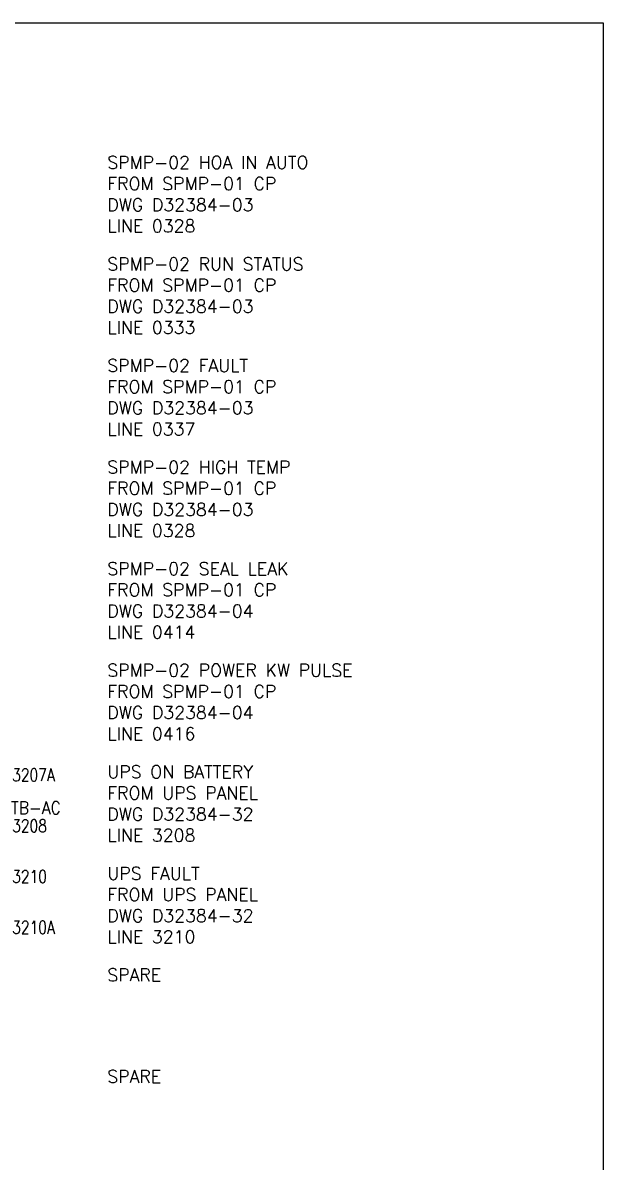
# Model space of a CAD drawing. Header units: inches. Extents: x 0 to 33.9, y 0 to 22.6.
# Drawn here: x 28.17 to 33.89, y 11.34 to 22.56 of the extents above; entities that cross this region are included whole.
import ezdxf
from ezdxf.enums import TextEntityAlignment as Align

# ---------------------------------------------------------------- set-up
doc = ezdxf.new("R2010")
doc.units = ezdxf.units.IN
doc.header["$MEASUREMENT"] = 0
for name, color, linetype in [('DESC', 150, 'Continuous'), ('SYMS', 7, 'Continuous'), ('TAGS', 150, 'Continuous'), ('TERMS', 123, 'Continuous')]:
    doc.layers.add(name, color=color, linetype=linetype)
doc.layers.add('VIEWPORTS', color=10, linetype='Continuous', plot=False)
doc.styles.get("Standard").update_dxf_attribs({"font": 'romans.shx'})
doc.styles.add('WD', font='romans.shx')

# ---------------------------------------------------------------- blocks, each defined once
blk = doc.blocks.new('HT1001')
for p, q in [((-0.062, 0.062), (0.062, 0.062)), ((-0.062, -0.062), (-0.062, 0.062)), ((0.062, 0.062), (0.062, -0.062)), ((0.062, -0.062), (-0.062, -0.062))]:
    blk.add_line(p, q)
at = {"style": 'WD'}
for tag, p, width in [('INST', (0.062, 0.42), 0.7), ('LOC', (0.062, 0.25), 0.7), ('DESC1', (0.05, -0.385), 0.8)]:
    blk.add_attdef(tag, p, '', height=0.125, dxfattribs=dict(at, width=width))
at = {"linetype": 'Continuous', "style": 'WD'}
for tag, p, height, width, flags in [('TERM01', (0.062, 0.094), 0.125, 0.8, 8), ('TAGSTRIP', (0.05, -0.229), 0.125, 0.9, 8), ('CAT', (0.213, -0.406), 0.109, 0.8, 1), ('DESC2', (0.05, -0.541), 0.125, 0.8, 8), ('DESC3', (0.05, -0.698), 0.125, 0.8, 8)]:
    blk.add_attdef(tag, p, '', height=height, dxfattribs=dict(at, width=width, flags=flags))
at = {"style": 'WD', "flags": 1}
for tag, p, height in [('X4TERM01', (-0.062, 0), 0.0125), ('X4TERMDESC01', (-0.055, -0.023), 0.025), ('X2TERMDESC01', (-0.006, 0.029), 0.025), ('STRIPSEQ', (0, 0), 0.00125), ('X2TERM01', (0, 0.062), 0.0125), ('X2PIN01', (0.033, 0.084), 0.0125), ('X1TERMDESC01', (0.039, 0.007), 0.025), ('X1TERM01', (0.062, 0), 0.0125), ('X1PIN01', (0.087, 0.016), 0.0125), ('X4PIN01', (-0.114, -0.038), 0.0125), ('LINKTERM', (0, -0.002), 0.00125), ('X8TERM01', (0, -0.062), 0.0125), ('X8TERMDESC01', (0, -0.054), 0.025), ('X8PIN01', (0.026, -0.096), 0.0125)]:
    blk.add_attdef(tag, p, '', height=height, dxfattribs=at)
at = {"linetype": 'Continuous', "style": 'WD', "width": 0.8, "flags": 1}
blk.add_attdef('MFG', text='', height=0.109, dxfattribs=at).set_placement((0.088, -0.406), align=Align.RIGHT)
at = {"style": 'WD', "width": 0.7, "flags": 1}
blk.add_attdef('ASSYCODE', (0.062, -0.281), '', height=0.01, dxfattribs=at)

msp = doc.modelspace()

# ---------------------------------------------------------------- linework, layer by layer
at = {"layer": 'VIEWPORTS'}
msp.add_lwpolyline([(0.025, 22.562), (33.888, 22.562), (33.888, 0.025), (0.025, 0.025)], close=True, dxfattribs=at)

# ---------------------------------------------------------------- block references
at = {"layer": 'SYMS'}
ref = msp.add_blockref('HT1001', (28, 15), dxfattribs=at)
ref.add_attrib('TERM01', '3207A', (28.062, 15.094), dxfattribs={"layer": 'TERMS', "linetype": 'Continuous', "height": 0.125, "style": 'WD', "width": 0.8, "flags": 8})
ref.add_attrib('TAGSTRIP', 'TB-AC', (28.05, 14.771), dxfattribs={"layer": 'TAGS', "linetype": 'Continuous', "height": 0.125, "style": 'WD', "width": 0.9, "flags": 8})
ref = msp.add_blockref('HT1001', (28, 14.5), dxfattribs=at)
ref.add_attrib('TERM01', '3208', (28.062, 14.594), dxfattribs={"layer": 'TERMS', "linetype": 'Continuous', "height": 0.125, "style": 'WD', "width": 0.8, "flags": 8})
ref = msp.add_blockref('HT1001', (28, 14), dxfattribs=at)
ref.add_attrib('TERM01', '3210', (28.062, 14.094), dxfattribs={"layer": 'TERMS', "linetype": 'Continuous', "height": 0.125, "style": 'WD', "width": 0.8, "flags": 8})
ref = msp.add_blockref('HT1001', (28, 13.5), dxfattribs=at)
ref.add_attrib('TERM01', '3210A', (28.062, 13.594), dxfattribs={"layer": 'TERMS', "linetype": 'Continuous', "height": 0.125, "style": 'WD', "width": 0.8, "flags": 8})

# ---------------------------------------------------------------- texts
at = {"layer": 'DESC', "char_height": 0.125, "attachment_point": 1}
for s, width, heights, insert in [('SPMP-02 HOA IN AUTO\\PFROM SPMP-01 CP\\PDWG D32384-03\\PLINE 0328', 2.6377, [0], (29, 21.25)), ('SPMP-02 RUN STATUS\\PFROM SPMP-01 CP\\PDWG D32384-03\\PLINE 0333', 2.6377, [0.75], (29, 20.25)), ('SPMP-02 FAULT\\PFROM SPMP-01 CP\\PDWG D32384-03\\PLINE 0337', 2.6377, [0], (29, 19.25)), ('SPMP-02 HIGH TEMP\\PFROM SPMP-01 CP\\PDWG D32384-03\\PLINE 0328', 2.6377, [0], (29, 18.25)), ('SPMP-02 SEAL LEAK\\PFROM SPMP-01 CP\\PDWG D32384-04\\PLINE 0414', 2.6377, [0], (29, 17.25)), ('SPMP-02 POWER KW PULSE\\PFROM SPMP-01 CP\\PDWG D32384-04\\PLINE 0416', 4.5, [0], (29, 16.25)), ('UPS ON BATTERY\\PFROM UPS PANEL\\PDWG D32384-32\\PLINE 3208', 2.6377, [0], (29, 15.25)), ('UPS FAULT\\PFROM UPS PANEL\\PDWG D32384-32\\PLINE 3210', 2.6377, [0], (29, 14.25)), ('SPARE', 2.6377, [0], (29, 13.25)), ('SPARE', 2.6377, [0], (29, 12.25))]:
    msp.add_mtext_dynamic_manual_height_columns(s, width=width, gutter_width=0.5, heights=heights, dxfattribs=dict(at, insert=insert))

doc.saveas('drawing.dxf')
